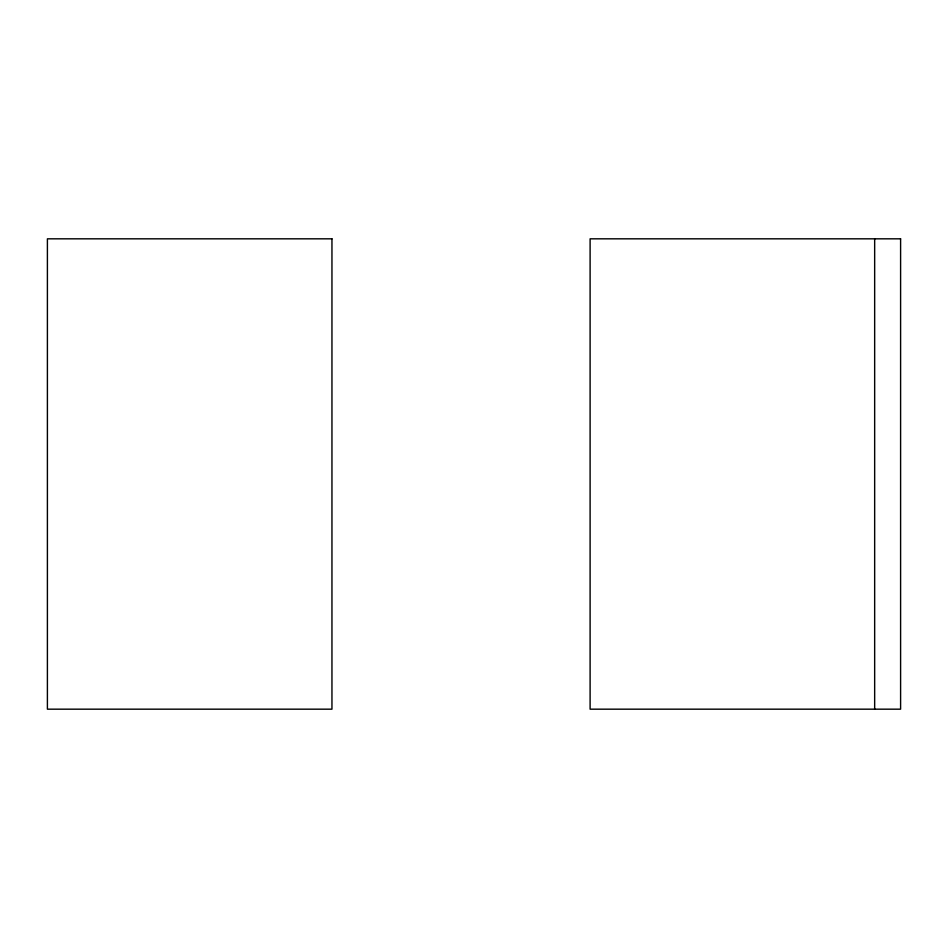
<?xml version="1.0" encoding="UTF-8"?>
<svg xmlns="http://www.w3.org/2000/svg" width="948" height="948" viewBox="0 0 948 948"><rect width="100%" height="100%" fill="white"/><g stroke="black" fill="none" stroke-linecap="round" stroke-linejoin="round"><path stroke-width="1.42" d="M874.66 238.825L874.66 709.175M331.954 238.825L47.4 238.825L47.4 709.175L331.954 709.175L331.954 238.825M900.6 238.825L590.106 238.825L590.106 709.175L900.6 709.175L900.6 238.825"/></g></svg>
